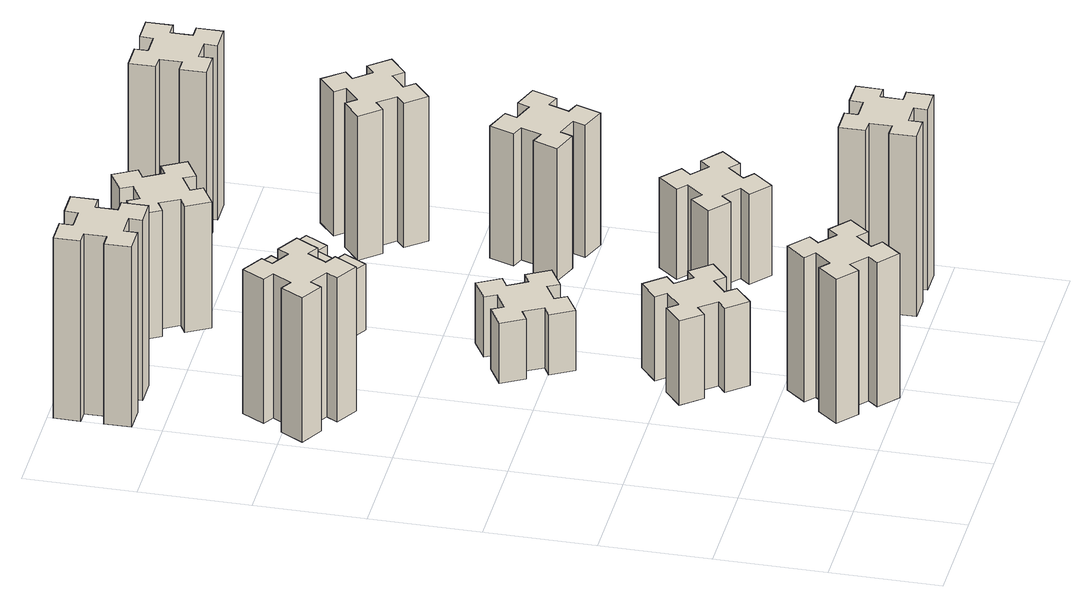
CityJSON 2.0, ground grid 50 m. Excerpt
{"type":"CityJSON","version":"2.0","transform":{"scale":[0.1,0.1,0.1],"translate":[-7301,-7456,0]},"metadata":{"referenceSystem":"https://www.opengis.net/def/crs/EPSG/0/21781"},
"CityObjects":{
"building1":{"type":"Building","attributes":{"class":"1000","function":"1000","usage":"1000","yearOfConstruction":2016,"roofType":"1000","measuredHeight":72,"storeysAboveGround":30,"storeysBelowGround":0},"geometry":[{"type":"Solid","lod":"1","boundaries":[[[[0,1,2,3,4,5,6,7,8,9,10,11,12,13,14,15,16,17,18,19]],[[17,16,20,21]],[[16,15,22,20]],[[15,14,23,22]],[[14,13,24,23]],[[13,12,25,24]],[[12,11,26,25]],[[11,10,27,26]],[[10,9,28,27]],[[9,8,29,28]],[[8,7,30,29]],[[7,6,31,30]],[[6,5,32,31]],[[5,4,33,32]],[[4,3,34,33]],[[3,2,35,34]],[[2,1,36,35]],[[1,0,37,36]],[[0,19,38,37]],[[19,18,39,38]],[[18,17,21,39]],[[24,25,26,27,28,29,30,31,32,33,34,35,36,37,38,39,21,20,22,23]]]]}]},
"building2":{"type":"Building","attributes":{"class":"1000","function":"1000","usage":"1000","yearOfConstruction":2016,"roofType":"1000","measuredHeight":72,"storeysAboveGround":30,"storeysBelowGround":0},"geometry":[{"type":"Solid","lod":"1","boundaries":[[[[40,41,42,43,44,45,46,47,48,49,50,51,52,53,54,55,56,57,58,59]],[[57,56,60,61]],[[56,55,62,60]],[[55,54,63,62]],[[54,53,64,63]],[[53,52,65,64]],[[52,51,66,65]],[[51,50,67,66]],[[50,49,68,67]],[[49,48,69,68]],[[48,47,70,69]],[[47,46,71,70]],[[46,45,72,71]],[[45,44,73,72]],[[44,43,74,73]],[[43,42,75,74]],[[42,41,76,75]],[[41,40,77,76]],[[40,59,78,77]],[[59,58,79,78]],[[58,57,61,79]],[[64,65,66,67,68,69,70,71,72,73,74,75,76,77,78,79,61,60,62,63]]]]}]},
"building3":{"type":"Building","attributes":{"class":"1000","function":"1000","usage":"1000","yearOfConstruction":2016,"roofType":"1000","measuredHeight":90,"storeysAboveGround":30,"storeysBelowGround":0},"geometry":[{"type":"Solid","lod":"1","boundaries":[[[[80,81,82,83,84,85,86,87,88,89,90,91,92,93,94,95,96,97,98,99]],[[97,96,100,101]],[[96,95,102,100]],[[95,94,103,102]],[[94,93,104,103]],[[93,92,105,104]],[[92,91,106,105]],[[91,90,107,106]],[[90,89,108,107]],[[89,88,109,108]],[[88,87,110,109]],[[87,86,111,110]],[[86,85,112,111]],[[85,84,113,112]],[[84,83,114,113]],[[83,82,115,114]],[[82,81,116,115]],[[81,80,117,116]],[[80,99,118,117]],[[99,98,119,118]],[[98,97,101,119]],[[104,105,106,107,108,109,110,111,112,113,114,115,116,117,118,119,101,100,102,103]]]]}]},
"building4":{"type":"Building","attributes":{"class":"1000","function":"1000","usage":"1000","yearOfConstruction":2016,"roofType":"1000","measuredHeight":42,"storeysAboveGround":30,"storeysBelowGround":0},"geometry":[{"type":"Solid","lod":"1","boundaries":[[[[120,121,122,123,124,125,126,127,128,129,130,131,132,133,134,135,136,137,138,139]],[[137,136,140,141]],[[136,135,142,140]],[[135,134,143,142]],[[134,133,144,143]],[[133,132,145,144]],[[132,131,146,145]],[[131,130,147,146]],[[130,129,148,147]],[[129,128,149,148]],[[128,127,150,149]],[[127,126,151,150]],[[126,125,152,151]],[[125,124,153,152]],[[124,123,154,153]],[[123,122,155,154]],[[122,121,156,155]],[[121,120,157,156]],[[120,139,158,157]],[[139,138,159,158]],[[138,137,141,159]],[[144,145,146,147,148,149,150,151,152,153,154,155,156,157,158,159,141,140,142,143]]]]}]},
"building5":{"type":"Building","attributes":{"class":"1000","function":"1000","usage":"1000","yearOfConstruction":2016,"roofType":"1000","measuredHeight":30,"storeysAboveGround":30,"storeysBelowGround":0},"geometry":[{"type":"Solid","lod":"1","boundaries":[[[[160,161,162,163,164,165,166,167,168,169,170,171,172,173,174,175,176,177,178,179]],[[177,176,180,181]],[[176,175,182,180]],[[175,174,183,182]],[[174,173,184,183]],[[173,172,185,184]],[[172,171,186,185]],[[171,170,187,186]],[[170,169,188,187]],[[169,168,189,188]],[[168,167,190,189]],[[167,166,191,190]],[[166,165,192,191]],[[165,164,193,192]],[[164,163,194,193]],[[163,162,195,194]],[[162,161,196,195]],[[161,160,197,196]],[[160,179,198,197]],[[179,178,199,198]],[[178,177,181,199]],[[184,185,186,187,188,189,190,191,192,193,194,195,196,197,198,199,181,180,182,183]]]]}]},
"building6":{"type":"Building","attributes":{"class":"1000","function":"1000","usage":"1000","yearOfConstruction":2016,"roofType":"1000","measuredHeight":33,"storeysAboveGround":30,"storeysBelowGround":0},"geometry":[{"type":"Solid","lod":"1","boundaries":[[[[200,201,202,203,204,205,206,207,208,209,210,211,212,213,214,215,216,217,218,219]],[[217,216,220,221]],[[216,215,222,220]],[[215,214,223,222]],[[214,213,224,223]],[[213,212,225,224]],[[212,211,226,225]],[[211,210,227,226]],[[210,209,228,227]],[[209,208,229,228]],[[208,207,230,229]],[[207,206,231,230]],[[206,205,232,231]],[[205,204,233,232]],[[204,203,234,233]],[[203,202,235,234]],[[202,201,236,235]],[[201,200,237,236]],[[200,219,238,237]],[[219,218,239,238]],[[218,217,221,239]],[[224,225,226,227,228,229,230,231,232,233,234,235,236,237,238,239,221,220,222,223]]]]}]},
"building7":{"type":"Building","attributes":{"class":"1000","function":"1000","usage":"1000","yearOfConstruction":2016,"roofType":"1000","measuredHeight":90,"storeysAboveGround":30,"storeysBelowGround":0},"geometry":[{"type":"Solid","lod":"1","boundaries":[[[[240,241,242,243,244,245,246,247,248,249,250,251,252,253,254,255,256,257,258,259]],[[257,256,260,261]],[[256,255,262,260]],[[255,254,263,262]],[[254,253,264,263]],[[253,252,265,264]],[[252,251,266,265]],[[251,250,267,266]],[[250,249,268,267]],[[249,248,269,268]],[[248,247,270,269]],[[247,246,271,270]],[[246,245,272,271]],[[245,244,273,272]],[[244,243,274,273]],[[243,242,275,274]],[[242,241,276,275]],[[241,240,277,276]],[[240,259,278,277]],[[259,258,279,278]],[[258,257,261,279]],[[264,265,266,267,268,269,270,271,272,273,274,275,276,277,278,279,261,260,262,263]]]]}]},
"building8":{"type":"Building","attributes":{"class":"1000","function":"1000","usage":"1000","yearOfConstruction":2016,"roofType":"1000","measuredHeight":63,"storeysAboveGround":30,"storeysBelowGround":0},"geometry":[{"type":"Solid","lod":"1","boundaries":[[[[280,281,282,283,284,285,286,287,288,289,290,291,292,293,294,295,296,297,298,299]],[[297,296,300,301]],[[296,295,302,300]],[[295,294,303,302]],[[294,293,304,303]],[[293,292,305,304]],[[292,291,306,305]],[[291,290,307,306]],[[290,289,308,307]],[[289,288,309,308]],[[288,287,310,309]],[[287,286,311,310]],[[286,285,312,311]],[[285,284,313,312]],[[284,283,314,313]],[[283,282,315,314]],[[282,281,316,315]],[[281,280,317,316]],[[280,299,318,317]],[[299,298,319,318]],[[298,297,301,319]],[[304,305,306,307,308,309,310,311,312,313,314,315,316,317,318,319,301,300,302,303]]]]}]},
"building9":{"type":"Building","attributes":{"class":"1000","function":"1000","usage":"1000","yearOfConstruction":2016,"roofType":"1000","measuredHeight":45,"storeysAboveGround":30,"storeysBelowGround":0},"geometry":[{"type":"Solid","lod":"1","boundaries":[[[[320,321,322,323,324,325,326,327,328,329,330,331,332,333,334,335,336,337,338,339]],[[337,336,340,341]],[[336,335,342,340]],[[335,334,343,342]],[[334,333,344,343]],[[333,332,345,344]],[[332,331,346,345]],[[331,330,347,346]],[[330,329,348,347]],[[329,328,349,348]],[[328,327,350,349]],[[327,326,351,350]],[[326,325,352,351]],[[325,324,353,352]],[[324,323,354,353]],[[323,322,355,354]],[[322,321,356,355]],[[321,320,357,356]],[[320,339,358,357]],[[339,338,359,358]],[[338,337,341,359]],[[344,345,346,347,348,349,350,351,352,353,354,355,356,357,358,359,341,340,342,343]]]]}]},
"building10":{"type":"Building","attributes":{"class":"1000","function":"1000","usage":"1000","yearOfConstruction":2016,"roofType":"1000","measuredHeight":66,"storeysAboveGround":30,"storeysBelowGround":0},"geometry":[{"type":"Solid","lod":"1","boundaries":[[[[360,361,362,363,364,365,366,367,368,369,370,371,372,373,374,375,376,377,378,379]],[[377,376,380,381]],[[376,375,382,380]],[[375,374,383,382]],[[374,373,384,383]],[[373,372,385,384]],[[372,371,386,385]],[[371,370,387,386]],[[370,369,388,387]],[[369,368,389,388]],[[368,367,390,389]],[[367,366,391,390]],[[366,365,392,391]],[[365,364,393,392]],[[364,363,394,393]],[[363,362,395,394]],[[362,361,396,395]],[[361,360,397,396]],[[360,379,398,397]],[[379,378,399,398]],[[378,377,381,399]],[[384,385,386,387,388,389,390,391,392,393,394,395,396,397,398,399,381,380,382,383]]]]}]},
"building11":{"type":"Building","attributes":{"class":"1000","function":"1000","usage":"1000","yearOfConstruction":2016,"roofType":"1000","measuredHeight":72,"storeysAboveGround":30,"storeysBelowGround":0},"geometry":[{"type":"Solid","lod":"1","boundaries":[[[[400,401,402,403,404,405,406,407,408,409,410,411,412,413,414,415,416,417,418,419]],[[417,416,420,421]],[[416,415,422,420]],[[415,414,423,422]],[[414,413,424,423]],[[413,412,425,424]],[[412,411,426,425]],[[411,410,427,426]],[[410,409,428,427]],[[409,408,429,428]],[[408,407,430,429]],[[407,406,431,430]],[[406,405,432,431]],[[405,404,433,432]],[[404,403,434,433]],[[403,402,435,434]],[[402,401,436,435]],[[401,400,437,436]],[[400,419,438,437]],[[419,418,439,438]],[[418,417,421,439]],[[424,425,426,427,428,429,430,431,432,433,434,435,436,437,438,439,421,420,422,423]]]]}]},
"building12":{"type":"Building","attributes":{"class":"1000","function":"1000","usage":"1000","yearOfConstruction":2016,"roofType":"1000","measuredHeight":87,"storeysAboveGround":30,"storeysBelowGround":0},"geometry":[{"type":"Solid","lod":"1","boundaries":[[[[440,441,442,443,444,445,446,447,448,449,450,451,452,453,454,455,456,457,458,459]],[[457,456,460,461]],[[456,455,462,460]],[[455,454,463,462]],[[454,453,464,463]],[[453,452,465,464]],[[452,451,466,465]],[[451,450,467,466]],[[450,449,468,467]],[[449,448,469,468]],[[448,447,470,469]],[[447,446,471,470]],[[446,445,472,471]],[[445,444,473,472]],[[444,443,474,473]],[[443,442,475,474]],[[442,441,476,475]],[[441,440,477,476]],[[440,459,478,477]],[[459,458,479,478]],[[458,457,461,479]],[[464,465,466,467,468,469,470,471,472,473,474,475,476,477,478,479,461,460,462,463]]]]}]}
},
"vertices":[
[806,193,0],[883,129,0],[844,83,0],[936,6,0],[1013,98,0],[967,136,0],[1032,213,0],[1078,174,0],[1155,266,0],[1063,343,0],[1024,297,0],[948,362,0],[986,408,0],[894,485,0],[817,393,0],[863,354,0],[799,278,0],[753,316,0],[676,224,0],[768,147,0],[799,278,720],[753,316,720],[863,354,720],[817,393,720],[894,485,720],[986,408,720],[948,362,720],[1024,297,720],[1063,343,720],[1155,266,720],[1078,174,720],[1032,213,720],[967,136,720],[1013,98,720],[936,6,720],[844,83,720],[883,129,720],[806,193,720],[768,147,720],[676,224,720],
[346,2367,0],[396,2454,0],[448,2424,0],[508,2528,0],[404,2588,0],[374,2536,0],[287,2586,0],[317,2638,0],[213,2698,0],[153,2594,0],[205,2564,0],[155,2477,0],[103,2507,0],[43,2403,0],[147,2343,0],[177,2395,0],[264,2345,0],[234,2293,0],[338,2233,0],[398,2337,0],[264,2345,720],[234,2293,720],[177,2395,720],[147,2343,720],[43,2403,720],[103,2507,720],[155,2477,720],[205,2564,720],[153,2594,720],[213,2698,720],[317,2638,720],[287,2586,720],[374,2536,720],[404,2588,720],[508,2528,720],[448,2424,720],[396,2454,720],[346,2367,720],[398,2337,720],[338,2233,720],
[285,3255,0],[285,3355,0],[345,3355,0],[345,3475,0],[225,3475,0],[225,3415,0],[125,3415,0],[125,3475,0],[5,3475,0],[5,3355,0],[65,3355,0],[65,3255,0],[5,3255,0],[5,3135,0],[125,3135,0],[125,3195,0],[225,3195,0],[225,3135,0],[345,3135,0],[345,3255,0],[225,3195,900],[225,3135,900],[125,3195,900],[125,3135,900],[5,3135,900],[5,3255,900],[65,3255,900],[65,3355,900],[5,3355,900],[5,3475,900],[125,3475,900],[125,3415,900],[225,3415,900],[225,3475,900],[345,3475,900],[345,3355,900],[285,3355,900],[285,3255,900],[345,3255,900],[345,3135,900],
[883,1002,0],[806,937,0],[768,983,0],[676,906,0],[753,814,0],[799,853,0],[863,776,0],[817,738,0],[894,646,0],[986,723,0],[948,769,0],[1024,833,0],[1063,787,0],[1155,864,0],[1078,956,0],[1032,918,0],[967,994,0],[1013,1033,0],[936,1125,0],[844,1048,0],[967,994,420],[1013,1033,420],[1032,918,420],[1078,956,420],[1155,864,420],[1063,787,420],[1024,833,420],[948,769,420],[986,723,420],[894,646,420],[817,738,420],[863,776,420],[799,853,420],[753,814,420],[676,906,420],[768,983,420],[806,937,420],[883,1002,420],[844,1048,420],[936,1125,420],
[795,1614,0],[845,1527,0],[793,1497,0],[853,1393,0],[957,1453,0],[927,1505,0],[1014,1555,0],[1044,1503,0],[1148,1563,0],[1088,1667,0],[1036,1637,0],[986,1724,0],[1038,1754,0],[978,1858,0],[874,1798,0],[904,1746,0],[817,1696,0],[787,1748,0],[683,1688,0],[743,1584,0],[817,1696,300],[787,1748,300],[904,1746,300],[874,1798,300],[978,1858,300],[1038,1754,300],[986,1724,300],[1036,1637,300],[1088,1667,300],[1148,1563,300],[1044,1503,300],[1014,1555,300],[927,1505,300],[957,1453,300],[853,1393,300],[793,1497,300],[845,1527,300],[795,1614,300],[743,1584,300],[683,1688,300],
[986,2467,0],[1036,2554,0],[1088,2524,0],[1148,2628,0],[1044,2688,0],[1014,2636,0],[927,2686,0],[957,2738,0],[853,2798,0],[793,2694,0],[845,2664,0],[795,2577,0],[743,2607,0],[683,2503,0],[787,2443,0],[817,2495,0],[904,2445,0],[874,2393,0],[978,2333,0],[1038,2437,0],[904,2445,330],[874,2393,330],[817,2495,330],[787,2443,330],[683,2503,330],[743,2607,330],[795,2577,330],[845,2664,330],[793,2694,330],[853,2798,330],[957,2738,330],[927,2686,330],[1014,2636,330],[1044,2688,330],[1148,2628,330],[1088,2524,330],[1036,2554,330],[986,2467,330],[1038,2437,330],[978,2333,330],
[1805,355,0],[1705,355,0],[1705,415,0],[1585,415,0],[1585,295,0],[1645,295,0],[1645,195,0],[1585,195,0],[1585,75,0],[1705,75,0],[1705,135,0],[1805,135,0],[1805,75,0],[1925,75,0],[1925,195,0],[1865,195,0],[1865,295,0],[1925,295,0],[1925,415,0],[1805,415,0],[1865,295,900],[1925,295,900],[1865,195,900],[1925,195,900],[1925,75,900],[1805,75,900],[1805,135,900],[1705,135,900],[1705,75,900],[1585,75,900],[1585,195,900],[1645,195,900],[1645,295,900],[1585,295,900],[1585,415,900],[1705,415,900],[1705,355,900],[1805,355,900],[1805,415,900],[1925,415,900],
[1036,3217,0],[986,3304,0],[1038,3334,0],[978,3438,0],[874,3378,0],[904,3326,0],[817,3276,0],[787,3328,0],[683,3268,0],[743,3164,0],[795,3194,0],[845,3107,0],[793,3077,0],[853,2973,0],[957,3033,0],[927,3085,0],[1014,3135,0],[1044,3083,0],[1148,3143,0],[1088,3247,0],[1014,3135,630],[1044,3083,630],[927,3085,630],[957,3033,630],[853,2973,630],[793,3077,630],[845,3107,630],[795,3194,630],[743,3164,630],[683,3268,630],[787,3328,630],[817,3276,630],[904,3326,630],[874,3378,630],[978,3438,630],[1038,3334,630],[986,3304,630],[1036,3217,630],[1088,3247,630],[1148,3143,630],
[1807,876,0],[1872,953,0],[1918,914,0],[1995,1006,0],[1903,1083,0],[1864,1037,0],[1788,1102,0],[1826,1148,0],[1734,1225,0],[1657,1133,0],[1703,1094,0],[1639,1018,0],[1593,1056,0],[1516,964,0],[1608,887,0],[1646,933,0],[1723,869,0],[1684,823,0],[1776,746,0],[1853,838,0],[1723,869,450],[1684,823,450],[1646,933,450],[1608,887,450],[1516,964,450],[1593,1056,450],[1639,1018,450],[1703,1094,450],[1657,1133,450],[1734,1225,450],[1826,1148,450],[1788,1102,450],[1864,1037,450],[1903,1083,450],[1995,1006,450],[1918,914,450],[1872,953,450],[1807,876,450],[1853,838,450],[1776,746,450],
[1840,1812,0],[1746,1846,0],[1767,1902,0],[1654,1943,0],[1613,1830,0],[1669,1810,0],[1635,1716,0],[1579,1737,0],[1537,1624,0],[1650,1583,0],[1671,1639,0],[1765,1605,0],[1744,1549,0],[1857,1507,0],[1898,1620,0],[1842,1641,0],[1876,1735,0],[1932,1714,0],[1973,1827,0],[1860,1868,0],[1876,1735,660],[1932,1714,660],[1842,1641,660],[1898,1620,660],[1857,1507,660],[1744,1549,660],[1765,1605,660],[1671,1639,660],[1650,1583,660],[1537,1624,660],[1579,1737,660],[1635,1716,660],[1669,1810,660],[1613,1830,660],[1654,1943,660],[1767,1902,660],[1746,1846,660],[1840,1812,660],[1860,1868,660],[1973,1827,660],
[1639,2433,0],[1703,2356,0],[1657,2318,0],[1734,2226,0],[1826,2303,0],[1788,2349,0],[1864,2413,0],[1903,2367,0],[1995,2444,0],[1918,2536,0],[1872,2498,0],[1807,2574,0],[1853,2613,0],[1776,2705,0],[1684,2628,0],[1723,2582,0],[1646,2517,0],[1608,2563,0],[1516,2486,0],[1593,2394,0],[1646,2517,720],[1608,2563,720],[1723,2582,720],[1684,2628,720],[1776,2705,720],[1853,2613,720],[1807,2574,720],[1872,2498,720],[1918,2536,720],[1995,2444,720],[1903,2367,720],[1864,2413,720],[1788,2349,720],[1826,2303,720],[1734,2226,720],[1657,2318,720],[1703,2356,720],[1639,2433,720],[1593,2394,720],[1516,2486,720],
[1605,3195,0],[1705,3195,0],[1705,3135,0],[1825,3135,0],[1825,3255,0],[1765,3255,0],[1765,3355,0],[1825,3355,0],[1825,3475,0],[1705,3475,0],[1705,3415,0],[1605,3415,0],[1605,3475,0],[1485,3475,0],[1485,3355,0],[1545,3355,0],[1545,3255,0],[1485,3255,0],[1485,3135,0],[1605,3135,0],[1545,3255,870],[1485,3255,870],[1545,3355,870],[1485,3355,870],[1485,3475,870],[1605,3475,870],[1605,3415,870],[1705,3415,870],[1705,3475,870],[1825,3475,870],[1825,3355,870],[1765,3355,870],[1765,3255,870],[1825,3255,870],[1825,3135,870],[1705,3135,870],[1705,3195,870],[1605,3195,870],[1605,3135,870],[1485,3135,870]
]}
